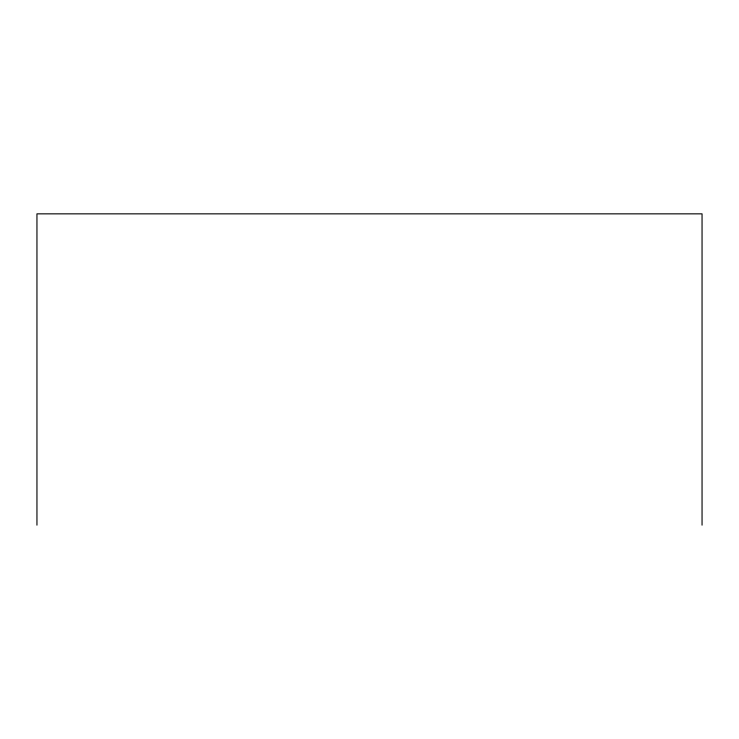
<?xml version="1.0" encoding="UTF-8"?>
<svg xmlns="http://www.w3.org/2000/svg" width="739" height="739" viewBox="0 0 739 739"><rect width="100%" height="100%" fill="white"/><g stroke="black" fill="none" stroke-linecap="round" stroke-linejoin="round"><path stroke-width="1.11" d="M702.05 525.152L702.05 213.848L36.95 213.848L36.95 525.152"/></g></svg>
